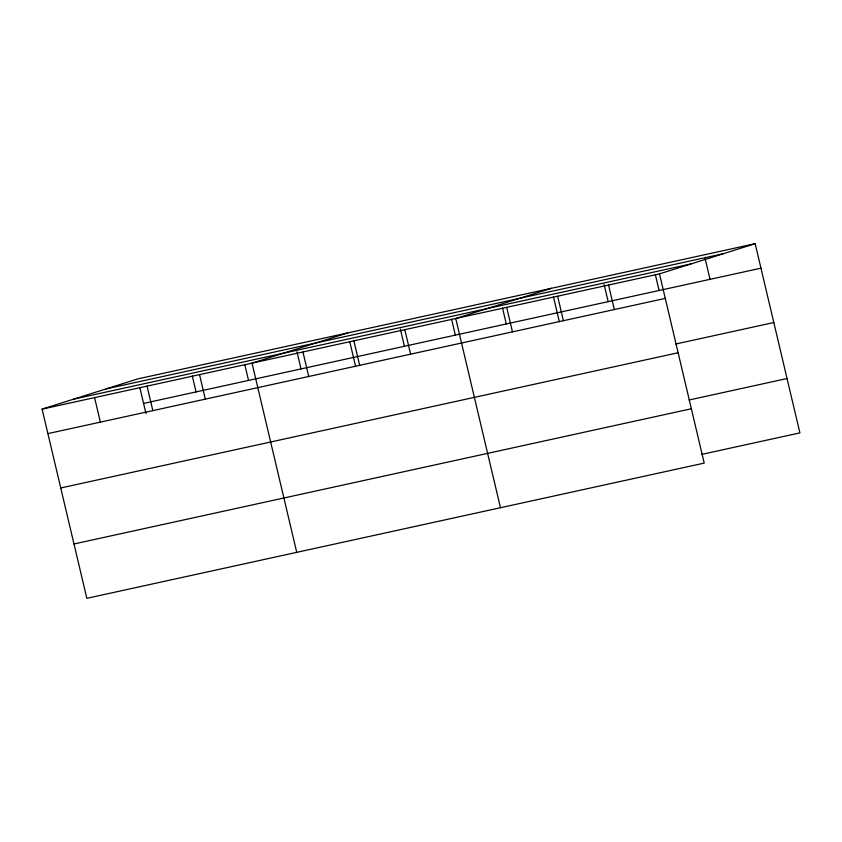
<?xml version="1.0" encoding="UTF-8"?>
<svg xmlns="http://www.w3.org/2000/svg" width="842" height="842" viewBox="0 0 842 842"><rect width="100%" height="100%" fill="white"/><g stroke="black" fill="none" stroke-linecap="round" stroke-linejoin="round"><path stroke-width="1.26" d="M755.169 243.675L659.486 273.882L704.207 463.1L86.831 598.325L42.1 409.117L137.793 378.9L755.169 243.675L799.9 432.883L701.849 454.364M347.704 332.927L252.011 363.134L296.742 552.352M551.436 288.301L455.743 318.508L500.474 507.726M106.208 388.878L723.594 253.642M73.675 399.15L691.061 263.914M42.1 409.117L659.486 273.882M143.582 403.413L760.968 268.177M47.889 433.619L665.275 298.394M675.768 344.01L773.819 322.528M60.74 487.971L678.126 352.745M689.009 400.013L787.049 378.532M73.98 543.974L691.366 408.749M705.112 258.505L710.027 279.333M655.329 274.566L659.097 290.49M608.545 285.038L614.344 309.551M604.103 284.491L608.166 301.647M557.614 296.195L563.403 320.707M553.468 296.879L559.32 321.655M506.684 307.351L512.473 331.864M502.527 308.035L506.295 323.959M451.596 319.192L455.364 335.116M404.813 329.664L410.601 354.177M400.371 329.117L404.423 346.272M353.882 340.821L359.671 365.333M349.725 341.505L355.587 366.281M302.941 351.977L308.74 376.49M296.963 351.777L301.015 368.922M244.769 364.491L248.537 380.426M199.533 374.627L205.322 399.14M192.292 375.985L196.06 391.919M147.055 386.131L152.844 410.633M139.814 387.478L145.971 413.527M94.578 397.624L100.366 422.126"/></g></svg>
